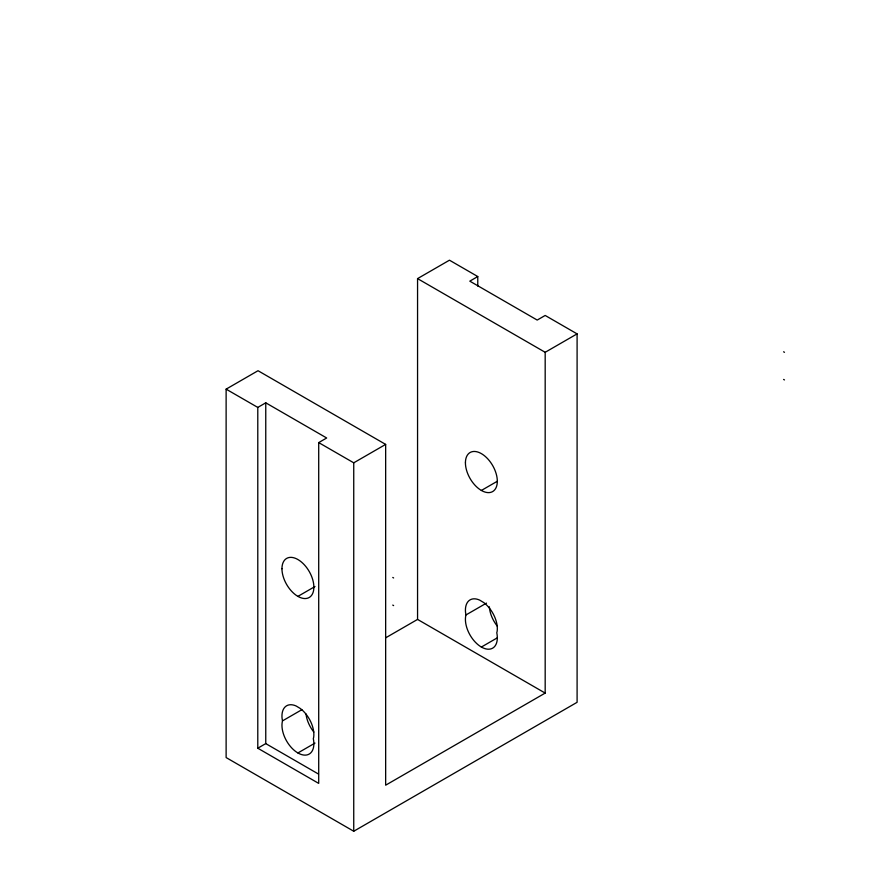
<?xml version="1.0" encoding="UTF-8"?>
<svg xmlns="http://www.w3.org/2000/svg" width="875" height="875" viewBox="0 0 875 875"><rect width="100%" height="100%" fill="white"/><g stroke="black" fill="none" stroke-linecap="round" stroke-linejoin="round"><path stroke-width="1.31" d="M477.772 286.081L477.772 276.544L469.798 281.148L537.206 320.064L545.18 315.459L577.095 333.878L577.095 702.308L353.741 831.25L226.122 757.564L226.122 389.145L258.027 370.716L385.656 444.402L385.656 785.192L545.18 693.087L545.18 352.297L417.561 278.611L417.561 619.413L545.18 693.087M417.561 278.611L449.466 260.192L477.772 276.544M257.786 407.422L265.759 402.817L326.681 437.992L318.708 442.597L318.708 783.388L257.786 748.213L257.786 407.422L226.122 389.145M318.708 442.597L353.741 462.82L385.656 444.402M545.18 352.297L577.095 333.878M297.905 596.378L315 586.513M481.37 490.459L497.328 481.25M385.656 637.831L417.561 619.413M315 743.094L297.905 752.959A22.564 13.027 60 0 1 282.505 720.88L301.875 709.691M497.328 637.831L481.37 647.041A22.564 13.027 60 0 1 465.959 614.95L486.478 603.116M257.786 748.213L265.759 743.608L318.478 774.047M783.606 351.805L784.481 352.308M783.606 379.433L784.481 379.936M392.755 577.456L393.63 577.959M392.755 605.084L393.63 605.598M465.959 614.95L465.511 612.248A22.564 13.027 60 0 1 479.642 600.097L483.809 602.613A22.564 13.027 60 0 1 497.142 631.323L496.781 632.745A22.564 13.027 60 0 1 481.37 647.041M282.505 720.88L282.045 718.167A22.564 13.027 60 0 1 296.188 706.016L300.344 708.531A22.564 13.027 60 0 1 313.677 737.242L313.316 738.664A22.564 13.027 60 0 1 297.905 752.959M353.741 462.82L353.741 831.25M265.759 402.817L265.759 743.608M313.862 732.069A22.564 13.027 60 0 1 306.02 714M497.328 626.15A22.564 13.027 60 0 1 489.377 606.812M281.958 568.75A22.564 13.027 60 0 0 305.889 598.522A22.564 13.027 60 0 0 305.889 566.606A22.564 13.027 60 0 0 281.958 568.75M465.423 462.831A22.564 13.027 60 0 0 489.344 492.592A22.564 13.027 60 0 0 489.344 460.688A22.564 13.027 60 0 0 465.423 462.831"/></g></svg>
